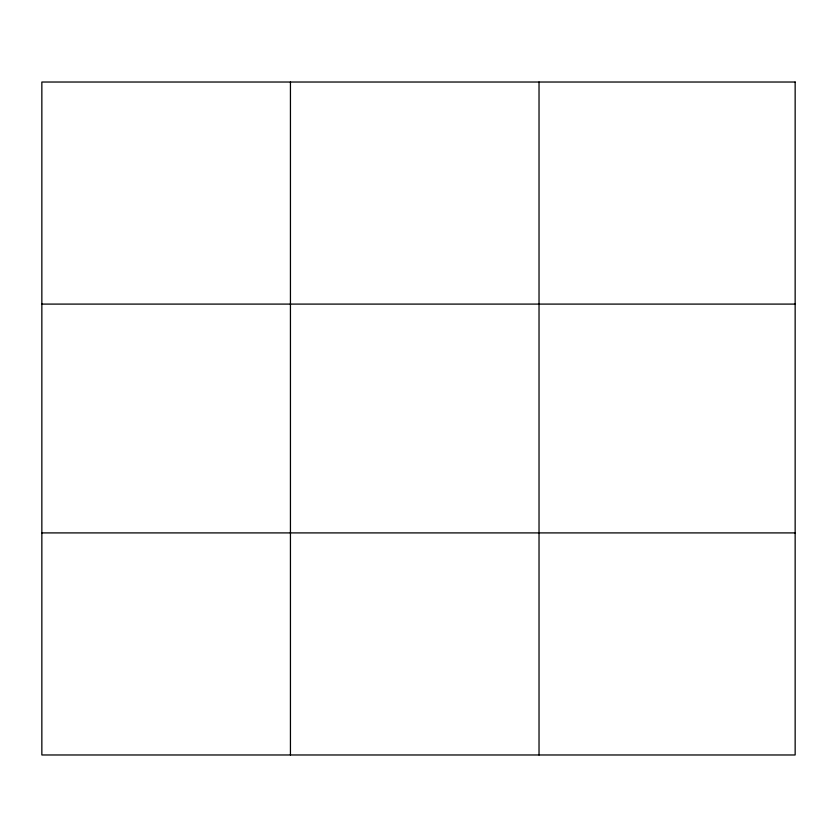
<?xml version="1.0" encoding="UTF-8"?>
<svg xmlns="http://www.w3.org/2000/svg" width="837" height="837" viewBox="0 0 837 837"><rect width="100%" height="100%" fill="white"/><g stroke="black" fill="none" stroke-linecap="round" stroke-linejoin="round"><path stroke-width="1.26" d="M290.439 754.974L290.439 82.026M539.028 754.974L539.028 82.026M41.85 304.093L795.15 304.093M41.85 532.907L795.15 532.907M795.15 82.026L795.15 754.974L41.85 754.974L41.85 82.026L795.15 82.026"/></g></svg>
